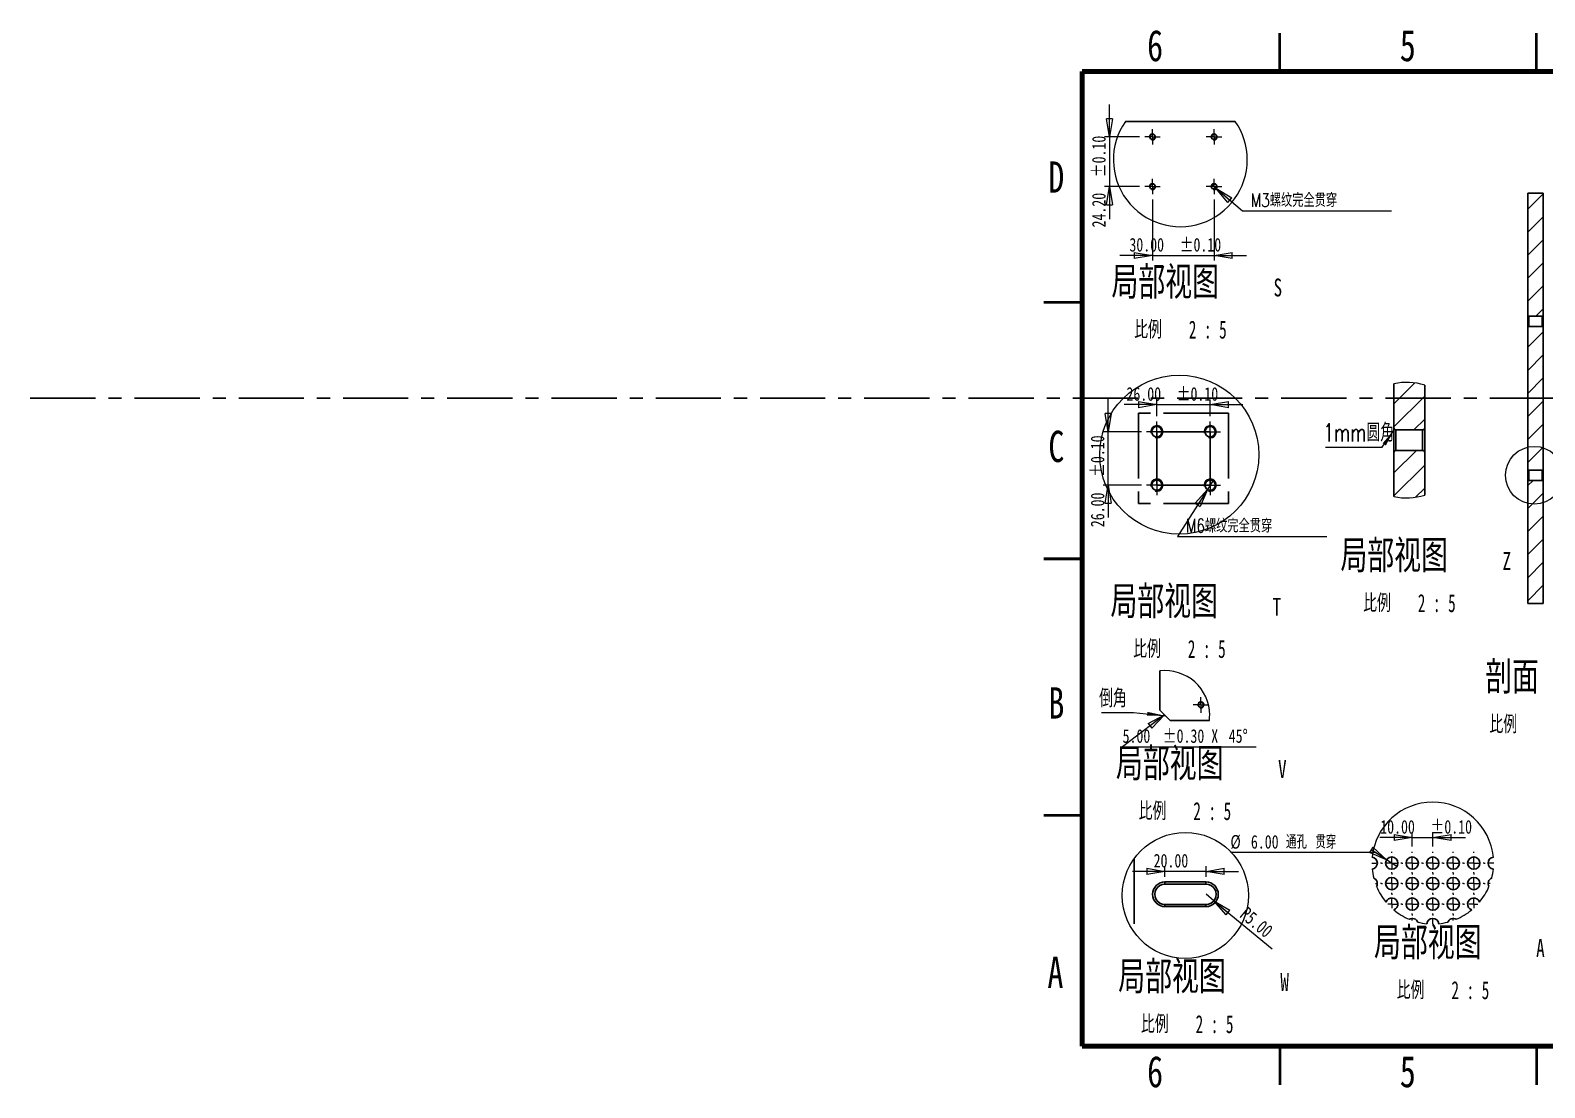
# Model space of a CAD drawing. Header units: millimetres. Extents: x -195 to 429, y -136 to 488.
# Drawn here: x -195.1 to 100.1, y 1.9 to 208 of the extents above; entities that cross this region are included whole.
import ezdxf

# ---------------------------------------------------------------- set-up
doc = ezdxf.new("R2010")
doc.units = ezdxf.units.MM
doc.linetypes.add('CENTERX2', pattern=[20.32, 12.7, -2.54, 2.54, -2.54])
doc.styles.add('SLDTEXTSTYLE0', font='TXT', dxfattribs={"width": 0.75})
doc.styles.add('SLDTEXTSTYLE1', font='TXT', dxfattribs={"width": 0.75, "bigfont": 'bigfont'})
doc.styles.add('SLDTEXTSTYLE2', font='TXT', dxfattribs={"width": 0.7})
doc.styles.add('SLDTEXTSTYLE4', font='TXT', dxfattribs={"width": 0.7, "bigfont": 'bigfont'})
doc.styles.add('SLDTEXTSTYLE5', font='TXT', dxfattribs={"width": 0.62})
doc.dimstyles.new('SLDDIMSTYLE10', dxfattribs={"dimtxt": 2.645833, "dimasz": 3.556, "dimexe": 0, "dimexo": 0.0625, "dimgap": 0.661458, "dimtad": 1, "dimlfac": 2.5, "dimrnd": 1e-09, "dimzin": 4, "dimdsep": 46, "dimtxsty": 'SLDTEXTSTYLE0', "dimblk1": 'CLOSED', "dimblk2": 'CLOSED', "dimsah": 1, "dimcen": 0.09, "dimadec": 0, "dimazin": 1, "dimtfac": 1, "dimtmove": 0, "dimatfit": 0, "dimldrblk": 'CLOSED', "dimfxl": 0, "dimfrac": 2, "dimtolj": 1, "dimtzin": 12, "dimarcsym": 0})
doc.dimstyles.new('SLDDIMSTYLE11', dxfattribs={"dimtxt": 2.645833, "dimasz": 3.556, "dimexe": 0, "dimexo": 0.0625, "dimgap": 0.661458, "dimtad": 0, "dimtih": 1, "dimtoh": 1, "dimlfac": 2.5, "dimrnd": 1e-09, "dimzin": 4, "dimdsep": 46, "dimtxsty": 'SLDTEXTSTYLE0', "dimblk1": 'NONE', "dimblk2": 'CLOSED', "dimsah": 1, "dimcen": 0, "dimadec": 0, "dimazin": 1, "dimtfac": 1, "dimtmove": 0, "dimatfit": 3, "dimldrblk": 'NONE', "dimfxl": 0, "dimfrac": 2, "dimtolj": 1, "dimtzin": 12, "dimarcsym": 0})
doc.dimstyles.new('SLDDIMSTYLE8', dxfattribs={"dimtxt": 2.645833, "dimasz": 3.556, "dimexe": 0, "dimexo": 0.0625, "dimgap": 0.661458, "dimtad": 1, "dimlfac": 2.5, "dimrnd": 1e-09, "dimzin": 4, "dimdsep": 46, "dimtxsty": 'SLDTEXTSTYLE0', "dimblk1": 'CLOSED', "dimblk2": 'CLOSED', "dimsah": 1, "dimcen": 0.09, "dimadec": 0, "dimazin": 1, "dimtol": 1, "dimtp": 0.1, "dimtm": 0.1, "dimtfac": 1, "dimtmove": 0, "dimatfit": 0, "dimldrblk": 'CLOSED', "dimfxl": 0, "dimfrac": 2, "dimtolj": 1, "dimtzin": 0, "dimarcsym": 0})
doc.dimstyles.new('SLDDIMSTYLE9', dxfattribs={"dimtxt": 2.645833, "dimasz": 3.556, "dimexe": 0, "dimexo": 0.0625, "dimgap": 0.661458, "dimtad": 1, "dimlfac": 2.5, "dimrnd": 1e-09, "dimzin": 4, "dimdsep": 46, "dimtxsty": 'SLDTEXTSTYLE0', "dimblk1": 'CLOSED', "dimblk2": 'CLOSED', "dimsah": 1, "dimcen": 0, "dimadec": 0, "dimazin": 1, "dimtfac": 1, "dimtofl": 0, "dimtmove": 0, "dimatfit": 3, "dimldrblk": 'CLOSED', "dimfxl": 0, "dimfrac": 2, "dimtolj": 1, "dimtzin": 12, "dimarcsym": 0})

# ---------------------------------------------------------------- blocks, each defined once
blk = doc.blocks.new('_Closed')
at = {"color": 0, "linetype": 'ByBlock', "lineweight": -2}
for p, q in [((-1, 0.166667), (0, 0)), ((-1, 0.166667), (-1, -0.166667)), ((0, 0), (-1, -0.166667)), ((0, 0), (-1, 0))]:
    blk.add_line(p, q, dxfattribs=at)
blk = doc.blocks.new('SW_RADIAL_DIMENSION_1')
at = {"color": 0, "linetype": 'Continuous', "lineweight": 0}
for p, q in [((-7.52, 5.06), (-6.76, 4.41)), ((-6.76, 4.41), (-1.59, 0)), ((-1.59, 0), (27.48, 0))]:
    blk.add_line(p, q, dxfattribs=at)
at = {"color": 0, "linetype": 'Continuous', "lineweight": 18, "xscale": 3.556, "yscale": 3.556, "rotation": 139.5623012646215}
blk.add_blockref('_Closed', (-6.76, 4.41, -3), dxfattribs=at)
at = {"color": 0, "linetype": 'Continuous', "lineweight": 18, "insert": (0, 3.41), "char_height": 2.646, "attachment_point": 1, "style": 'SLDTEXTSTYLE1'}
blk.add_mtext('M3螺纹完全贯穿', dxfattribs=at)
blk = doc.blocks.new('_D_23')
at = {"color": 7, "linetype": 'Continuous', "lineweight": 0}
for p, q in [((23.67, 175.07), (23.67, 163.15)), ((35.67, 175.07), (35.67, 163.15)), ((23.67, 164.15), (17.32, 164.15)), ((23.67, 164.15), (35.67, 164.15)), ((35.67, 164.15), (42.02, 164.15))]:
    blk.add_line(p, q, dxfattribs=at)
at = {"color": 7, "linetype": 'Continuous', "lineweight": 18, "xscale": 3.556, "yscale": 3.556}
blk.add_blockref('_Closed', (23.67, 164.15, 3), dxfattribs=at)
at = {"color": 7, "linetype": 'Continuous', "lineweight": 18, "xscale": 3.556, "yscale": 3.556, "rotation": 180.0000000000004}
blk.add_blockref('_Closed', (35.67, 164.15, 3), dxfattribs=at)
at = {"color": 7, "linetype": 'Continuous', "lineweight": 18, "char_height": 2.646, "attachment_point": 1, "style": 'SLDTEXTSTYLE0'}
for s, insert in [('30.00', (19.18, 167.56)), ('±0.10', (28.97, 167.56))]:
    blk.add_mtext(s, dxfattribs=dict(at, insert=insert))
blk = doc.blocks.new('_D_24')
at = {"color": 7, "linetype": 'Continuous', "lineweight": 0}
for p, q in [((15.3, 187.25), (15.3, 193.6)), ((21.17, 187.25), (14.3, 187.25)), ((15.3, 187.25), (15.3, 177.57)), ((21.17, 177.57), (14.3, 177.57)), ((15.3, 177.57), (15.3, 171.22))]:
    blk.add_line(p, q, dxfattribs=at)
at = {"color": 7, "linetype": 'Continuous', "lineweight": 18, "xscale": 3.556, "yscale": 3.556}
for p, rotation in [((15.3, 187.25, 3), 270.0000000000004), ((15.3, 177.57, 3), 90.0000000000004)]:
    blk.add_blockref('_Closed', p, dxfattribs=dict(at, rotation=rotation))
at = {"color": 7, "linetype": 'Continuous', "lineweight": 18, "char_height": 2.646, "attachment_point": 1, "rotation": 90, "style": 'SLDTEXTSTYLE0'}
for s, insert in [('±0.10', (11.89, 179.39)), ('24.20', (11.89, 169.61))]:
    blk.add_mtext(s, dxfattribs=dict(at, insert=insert))
blk = doc.blocks.new('SW_CENTERMARKSYMBOL_636')
at = {"color": 0, "linetype": 'Continuous', "lineweight": 18}
for p, q in [((-1, 0), (-1.5, 0)), ((0, 0), (-1, 0)), ((0, 1), (0, 1.5)), ((0, 0), (0, 1)), ((0, 0), (0, -1)), ((0, 0), (1, 0)), ((1, 0), (1.5, 0)), ((0, -1), (0, -1.5))]:
    blk.add_line(p, q, dxfattribs=at)
blk = doc.blocks.new('SW_CENTERMARKSYMBOL_637')
at = {"color": 0, "linetype": 'Continuous', "lineweight": 18}
for p, q in [((-1, 0), (-1.5, 0)), ((0, 0), (-1, 0)), ((0, 1), (0, 1.5)), ((0, 0), (0, 1)), ((0, 0), (0, -1)), ((0, 0), (1, 0)), ((1, 0), (1.5, 0)), ((0, -1), (0, -1.5))]:
    blk.add_line(p, q, dxfattribs=at)
blk = doc.blocks.new('SW_CENTERMARKSYMBOL_638')
at = {"color": 0, "linetype": 'Continuous', "lineweight": 18}
for p, q in [((-1, 0), (-1.5, 0)), ((0, 0), (-1, 0)), ((0, 1), (0, 1.5)), ((0, 0), (0, 1)), ((0, 0), (0, -1)), ((0, 0), (1, 0)), ((1, 0), (1.5, 0)), ((0, -1), (0, -1.5))]:
    blk.add_line(p, q, dxfattribs=at)
blk = doc.blocks.new('SW_CENTERMARKSYMBOL_639')
at = {"color": 0, "linetype": 'Continuous', "lineweight": 18}
for p, q in [((-1, 0), (-1.5, 0)), ((0, 0), (-1, 0)), ((0, 1), (0, 1.5)), ((0, 0), (0, 1)), ((0, 0), (0, -1)), ((0, 0), (1, 0)), ((1, 0), (1.5, 0)), ((0, -1), (0, -1.5))]:
    blk.add_line(p, q, dxfattribs=at)
blk = doc.blocks.new('_D_25')
at = {"color": 7, "linetype": 'Continuous', "lineweight": 0}
for p, q in [((24.53, 132.79), (24.53, 136.07)), ((34.93, 132.79), (34.93, 136.07)), ((24.53, 135.07), (18.18, 135.07)), ((24.53, 135.07), (34.93, 135.07)), ((34.93, 135.07), (41.28, 135.07))]:
    blk.add_line(p, q, dxfattribs=at)
at = {"color": 7, "linetype": 'Continuous', "lineweight": 18, "xscale": 3.556, "yscale": 3.556}
blk.add_blockref('_Closed', (24.53, 135.07, 3), dxfattribs=at)
at = {"color": 7, "linetype": 'Continuous', "lineweight": 18, "xscale": 3.556, "yscale": 3.556, "rotation": 180.0000000000004}
blk.add_blockref('_Closed', (34.93, 135.07, 3), dxfattribs=at)
at = {"color": 7, "linetype": 'Continuous', "lineweight": 18, "char_height": 2.646, "attachment_point": 1, "style": 'SLDTEXTSTYLE0'}
for s, insert in [('26.00', (18.61, 138.48)), ('±0.10', (28.39, 138.48))]:
    blk.add_mtext(s, dxfattribs=dict(at, insert=insert))
blk = doc.blocks.new('_D_26')
at = {"color": 7, "linetype": 'Continuous', "lineweight": 0}
for p, q in [((15.05, 129.79), (15.05, 136.14)), ((21.53, 129.79), (14.05, 129.79)), ((15.05, 119.39), (15.05, 129.79)), ((21.53, 119.39), (14.05, 119.39)), ((15.05, 119.39), (15.05, 113.04))]:
    blk.add_line(p, q, dxfattribs=at)
at = {"color": 7, "linetype": 'Continuous', "lineweight": 18, "xscale": 3.556, "yscale": 3.556}
for p, rotation in [((15.05, 129.79, 3), 270.0000000000004), ((15.05, 119.39, 3), 90.0000000000004)]:
    blk.add_blockref('_Closed', p, dxfattribs=dict(at, rotation=rotation))
at = {"color": 7, "linetype": 'Continuous', "lineweight": 18, "char_height": 2.646, "attachment_point": 1, "rotation": 90, "style": 'SLDTEXTSTYLE0'}
for s, insert in [('±0.10', (11.64, 120.97)), ('26.00', (11.64, 111.18))]:
    blk.add_mtext(s, dxfattribs=dict(at, insert=insert))
blk = doc.blocks.new('SW_RADIAL_DIMENSION_2')
at = {"color": 0, "linetype": 'Continuous', "lineweight": 0}
for p, q in [((4.22, 9.17), (-1.59, 0)), ((5.29, 10.86), (4.22, 9.17)), ((-1.59, 0), (27.48, 0))]:
    blk.add_line(p, q, dxfattribs=at)
at = {"color": 0, "linetype": 'Continuous', "lineweight": 18, "xscale": 3.556, "yscale": 3.556, "rotation": 57.6613931831323}
blk.add_blockref('_Closed', (4.22, 9.17, -3), dxfattribs=at)
at = {"color": 0, "linetype": 'Continuous', "lineweight": 18, "insert": (0, 3.41), "char_height": 2.646, "attachment_point": 1, "style": 'SLDTEXTSTYLE1'}
blk.add_mtext('M6螺纹完全贯穿', dxfattribs=at)
blk = doc.blocks.new('SW_CENTERMARKSYMBOL_640')
at = {"color": 0, "linetype": 'Continuous', "lineweight": 18}
for p, q in [((-1, 0), (-2, 0)), ((0, 0), (-1, 0)), ((0, 1), (0, 2)), ((0, 0), (0, 1)), ((0, 0), (0, -1)), ((0, 0), (1, 0)), ((1, 0), (2, 0)), ((0, -1), (0, -2))]:
    blk.add_line(p, q, dxfattribs=at)
blk = doc.blocks.new('SW_CENTERMARKSYMBOL_641')
at = {"color": 0, "linetype": 'Continuous', "lineweight": 18}
for p, q in [((-1, 0), (-2, 0)), ((0, 0), (-1, 0)), ((0, 1), (0, 2)), ((0, 0), (0, 1)), ((0, 0), (0, -1)), ((0, 0), (1, 0)), ((1, 0), (2, 0)), ((0, -1), (0, -2))]:
    blk.add_line(p, q, dxfattribs=at)
blk = doc.blocks.new('SW_CENTERMARKSYMBOL_642')
at = {"color": 0, "linetype": 'Continuous', "lineweight": 18}
for p, q in [((-1, 0), (-2, 0)), ((0, 0), (-1, 0)), ((0, 1), (0, 2)), ((0, 0), (0, 1)), ((0, 0), (0, -1)), ((0, 0), (1, 0)), ((1, 0), (2, 0)), ((0, -1), (0, -2))]:
    blk.add_line(p, q, dxfattribs=at)
blk = doc.blocks.new('SW_CENTERMARKSYMBOL_643')
at = {"color": 0, "linetype": 'Continuous', "lineweight": 18}
for p, q in [((-1, 0), (-2, 0)), ((0, 0), (-1, 0)), ((0, 1), (0, 2)), ((0, 0), (0, 1)), ((0, 0), (0, -1)), ((0, 0), (1, 0)), ((1, 0), (2, 0)), ((0, -1), (0, -2))]:
    blk.add_line(p, q, dxfattribs=at)
blk = doc.blocks.new('SW_CHAMFER_DIMENSION_0')
at = {"color": 0, "linetype": 'Continuous', "lineweight": 0}
for p, q in [((8.2, 6.21), (0, 0)), ((0, 0), (26.01, 0))]:
    blk.add_line(p, q, dxfattribs=at)
at = {"color": 0, "linetype": 'Continuous', "lineweight": 18, "xscale": 3.556, "yscale": 3.556, "rotation": 37.14056589220701}
blk.add_blockref('_Closed', (8.2, 6.21, -3), dxfattribs=at)
at = {"color": 0, "linetype": 'Continuous', "lineweight": 18, "char_height": 2.646, "attachment_point": 1, "style": 'SLDTEXTSTYLE0'}
for s, insert in [('5.00', (0, 3.41)), ('±0.30 X', (7.83, 3.41)), ('45°', (20.69, 3.41))]:
    blk.add_mtext(s, dxfattribs=dict(at, insert=insert))
blk = doc.blocks.new('SW_NOTE_0_2')
at = {"color": 0, "linetype": 'Continuous', "lineweight": 0}
blk.add_line((-6.22, 0), (0, 0), dxfattribs=at)
at = {"color": 0, "linetype": 'Continuous', "lineweight": 0, "insert": (-6.67, 4.49), "char_height": 3.5, "attachment_point": 1, "style": 'SLDTEXTSTYLE4'}
blk.add_mtext('倒角', dxfattribs=at)
blk = doc.blocks.new('SW_CENTERMARKSYMBOL_644')
at = {"color": 0, "linetype": 'Continuous', "lineweight": 18}
for p, q in [((-1, 0), (-1.5, 0)), ((0, 0), (-1, 0)), ((0, 1), (0, 1.5)), ((0, 0), (0, 1)), ((0, 0), (0, -1)), ((0, 0), (1, 0)), ((1, 0), (1.46, 0)), ((0, -1), (0, -1.5))]:
    blk.add_line(p, q, dxfattribs=at)
blk = doc.blocks.new('_D_27')
at = {"color": 7, "linetype": 'Continuous', "lineweight": 0}
for q in [(34.11, 39.62), (46.98, 29.01)]:
    blk.add_line((35.65, 38.35), q, dxfattribs=at)
at = {"color": 7, "linetype": 'Continuous', "lineweight": 18, "xscale": 3.556, "yscale": 3.556, "rotation": 140.4991994034296}
blk.add_blockref('_Closed', (35.65, 38.35, 2.6), dxfattribs=at)
at = {"color": 7, "linetype": 'Continuous', "lineweight": 18, "insert": (42.2, 37.33), "char_height": 2.646, "attachment_point": 1, "rotation": 320.4992, "style": 'SLDTEXTSTYLE0'}
blk.add_mtext('R5.00', dxfattribs=at)
blk = doc.blocks.new('_D_28')
at = {"color": 7, "linetype": 'Continuous', "lineweight": 0}
for p, q in [((26.11, 43.02), (26.11, 45.09)), ((34.11, 43.02), (34.11, 45.09)), ((26.11, 44.09), (19.76, 44.09)), ((34.11, 44.09), (26.11, 44.09)), ((34.11, 44.09), (40.46, 44.09))]:
    blk.add_line(p, q, dxfattribs=at)
at = {"color": 7, "linetype": 'Continuous', "lineweight": 18, "xscale": 3.556, "yscale": 3.556}
blk.add_blockref('_Closed', (26.11, 44.09), dxfattribs=at)
at = {"color": 7, "linetype": 'Continuous', "lineweight": 18, "xscale": 3.556, "yscale": 3.556, "rotation": 180.0000000000004}
blk.add_blockref('_Closed', (34.11, 44.09), dxfattribs=at)
at = {"color": 7, "linetype": 'Continuous', "lineweight": 18, "insert": (23.9, 47.5), "char_height": 2.646, "attachment_point": 1, "style": 'SLDTEXTSTYLE0'}
blk.add_mtext('20.00', dxfattribs=at)
blk = doc.blocks.new('SW_HATCH_0')
at = {"color": 0, "linetype": 'Continuous', "lineweight": 18}
for p, q in [((0, 0), (-4.06, -4.06)), ((1.94, -2.55), (-4.06, -8.55)), ((1.94, -7.04), (-0.17, -9.15)), ((0.32, -13.15), (-4.06, -17.53)), ((1.94, -16.02), (-4.06, -22.02)), ((1.94, -20.51), (0.17, -22.28))]:
    blk.add_line(p, q, dxfattribs=at)
blk = doc.blocks.new('SW_NOTE_0_3')
at = {"color": 0, "linetype": 'Continuous', "lineweight": 0}
blk.add_line((-11.07, 0), (0, 0), dxfattribs=at)
at = {"color": 0, "linetype": 'Continuous', "lineweight": 0, "insert": (-11.5, 4.59), "char_height": 3.5, "attachment_point": 1, "style": 'SLDTEXTSTYLE4'}
blk.add_mtext('1mm圆角', dxfattribs=at)
blk = doc.blocks.new('_D_29')
at = {"color": 7, "linetype": 'Continuous', "lineweight": 0}
for p, q in [((74.31, 50.68), (67.96, 50.68)), ((74.31, 48.91), (74.31, 51.68)), ((74.31, 50.68), (78.31, 50.68)), ((78.31, 48.91), (78.31, 51.68)), ((78.31, 50.68), (84.66, 50.68))]:
    blk.add_line(p, q, dxfattribs=at)
at = {"color": 7, "linetype": 'Continuous', "lineweight": 18, "xscale": 3.556, "yscale": 3.556}
blk.add_blockref('_Closed', (74.31, 50.68, 3), dxfattribs=at)
at = {"color": 7, "linetype": 'Continuous', "lineweight": 18, "xscale": 3.556, "yscale": 3.556, "rotation": 180.0000000000004}
blk.add_blockref('_Closed', (78.31, 50.68, 3), dxfattribs=at)
at = {"color": 7, "linetype": 'Continuous', "lineweight": 18, "char_height": 2.646, "attachment_point": 1, "style": 'SLDTEXTSTYLE0'}
for s, insert in [('10.00', (68.07, 54.09)), ('±0.10', (77.86, 54.09))]:
    blk.add_mtext(s, dxfattribs=dict(at, insert=insert))
blk = doc.blocks.new('_D_30')
at = {"color": 7, "linetype": 'Continuous', "lineweight": 0}
for p, q in [((67.12, 47.76), (38.87, 47.76)), ((69.3, 46.36), (67.12, 47.76)), ((71.31, 45.06), (69.3, 46.36))]:
    blk.add_line(p, q, dxfattribs=at)
at = {"color": 7, "linetype": 'Continuous', "lineweight": 18, "xscale": 3.556, "yscale": 3.556, "rotation": 327.1830709608906}
blk.add_blockref('_Closed', (69.3, 46.36, -3), dxfattribs=at)
at = {"color": 7, "linetype": 'Continuous', "lineweight": 18, "char_height": 2.646, "attachment_point": 1}
for s, insert, style in [('%%c', (38.87, 51.17), 'SLDTEXTSTYLE0'), ('6.00', (42.86, 51.17), 'SLDTEXTSTYLE0'), ('通孔 贯穿', (49.7, 51.17), 'SLDTEXTSTYLE4')]:
    blk.add_mtext(s, dxfattribs=dict(at, insert=insert, style=style))
blk = doc.blocks.new('_None')
blk = doc.blocks.new('SW_CENTERMARKSYMBOL_645')
at = {"color": 0, "linetype": 'Continuous', "lineweight": 18}
for p, q in [((0, 1.18), (0, 1.38)), ((0, 0), (0, 0.18))]:
    blk.add_line(p, q, dxfattribs=at)
blk = doc.blocks.new('SW_CENTERMARKSYMBOL_646')
at = {"color": 0, "linetype": 'Continuous', "lineweight": 18}
for p, q in [((0, 1.87), (0, 2.07)), ((0, 0), (0, 0.87))]:
    blk.add_line(p, q, dxfattribs=at)
blk = doc.blocks.new('SW_CENTERMARKSYMBOL_647')
at = {"color": 0, "linetype": 'Continuous', "lineweight": 18}
for p, q in [((0, 1.18), (0, 1.38)), ((0, 0), (0, 0.18))]:
    blk.add_line(p, q, dxfattribs=at)
blk = doc.blocks.new('SW_CENTERMARKSYMBOL_648')
at = {"color": 0, "linetype": 'Continuous', "lineweight": 18}
for p, q in [((-2, 0), (-2.2, 0)), ((0, 0), (-1, 0)), ((0, 2), (0, 2.2)), ((0, 0), (0, 1)), ((0, 0), (0, -0.77)), ((0, 0), (0.77, 0))]:
    blk.add_line(p, q, dxfattribs=at)
blk = doc.blocks.new('SW_CENTERMARKSYMBOL_649')
at = {"color": 0, "linetype": 'Continuous', "lineweight": 18}
for p, q in [((-2, 0), (-2.2, 0)), ((0, 0), (-1, 0)), ((0, 2), (0, 2.2)), ((0, 0), (0, 1)), ((0, 0), (0, -1)), ((0, 0), (1, 0)), ((2, 0), (2.2, 0)), ((0, -2), (0, -2.2))]:
    blk.add_line(p, q, dxfattribs=at)
blk = doc.blocks.new('SW_CENTERMARKSYMBOL_650')
at = {"color": 0, "linetype": 'Continuous', "lineweight": 18}
for p, q in [((0, 0), (-0.77, 0)), ((0, 2), (0, 2.2)), ((0, 0), (0, 1)), ((0, 0), (0, -0.77)), ((0, 0), (1, 0)), ((2, 0), (2.2, 0))]:
    blk.add_line(p, q, dxfattribs=at)
blk = doc.blocks.new('SW_CENTERMARKSYMBOL_651')
at = {"color": 0, "linetype": 'Continuous', "lineweight": 18}
for p, q in [((-2, 0), (-2.2, 0)), ((0, 0), (-1, 0)), ((0, 2), (0, 2.2)), ((0, 0), (0, 1)), ((0, 0), (0, -1)), ((0, 0), (1, 0)), ((2, 0), (2.2, 0)), ((0, -2), (0, -2.2))]:
    blk.add_line(p, q, dxfattribs=at)
blk = doc.blocks.new('SW_CENTERMARKSYMBOL_652')
at = {"color": 0, "linetype": 'Continuous', "lineweight": 18}
for p, q in [((-2, 0), (-2.2, 0)), ((0, 0), (-1, 0)), ((0, 2), (0, 2.2)), ((0, 0), (0, 1)), ((0, 0), (0, -1)), ((0, 0), (1, 0)), ((2, 0), (2.2, 0)), ((0, -2), (0, -2.2))]:
    blk.add_line(p, q, dxfattribs=at)
blk = doc.blocks.new('SW_CENTERMARKSYMBOL_653')
at = {"color": 0, "linetype": 'Continuous', "lineweight": 18}
for p, q in [((-2, 0), (-2.2, 0)), ((0, 0), (-1, 0)), ((0, 2), (0, 2.2)), ((0, 0), (0, 1)), ((0, 0), (0, -1)), ((0, 0), (1, 0)), ((2, 0), (2.2, 0)), ((0, -2), (0, -2.2))]:
    blk.add_line(p, q, dxfattribs=at)
blk = doc.blocks.new('SW_CENTERMARKSYMBOL_654')
at = {"color": 0, "linetype": 'Continuous', "lineweight": 18}
for p, q in [((-1.18, 0), (-1.38, 0)), ((0, 0), (-0.18, 0))]:
    blk.add_line(p, q, dxfattribs=at)
blk = doc.blocks.new('SW_CENTERMARKSYMBOL_655')
at = {"color": 0, "linetype": 'Continuous', "lineweight": 18}
for p, q in [((-2, 0), (-2.2, 0)), ((0, 0), (-1, 0)), ((0, 2), (0, 2.2)), ((0, 0), (0, 1)), ((0, 0), (0, -1)), ((0, 0), (1, 0)), ((2, 0), (2.2, 0)), ((0, -2), (0, -2.2))]:
    blk.add_line(p, q, dxfattribs=at)
blk = doc.blocks.new('SW_CENTERMARKSYMBOL_656')
at = {"color": 0, "linetype": 'Continuous', "lineweight": 18}
for p, q in [((-2, 0), (-2.2, 0)), ((0, 0), (-1, 0)), ((0, 2), (0, 2.2)), ((0, 0), (0, 1)), ((0, 0), (0, -1)), ((0, 0), (1, 0)), ((2, 0), (2.2, 0)), ((0, -2), (0, -2.2))]:
    blk.add_line(p, q, dxfattribs=at)
blk = doc.blocks.new('SW_CENTERMARKSYMBOL_657')
at = {"color": 0, "linetype": 'Continuous', "lineweight": 18}
for p, q in [((-2, 0), (-2.2, 0)), ((0, 0), (-1, 0)), ((0, 2), (0, 2.2)), ((0, 0), (0, 1)), ((0, 0), (0, -1)), ((0, 0), (1, 0)), ((2, 0), (2.2, 0)), ((0, -2), (0, -2.2))]:
    blk.add_line(p, q, dxfattribs=at)
blk = doc.blocks.new('SW_CENTERMARKSYMBOL_658')
at = {"color": 0, "linetype": 'Continuous', "lineweight": 18}
for p, q in [((-2, 0), (-2.2, 0)), ((0, 0), (-1, 0)), ((0, 2), (0, 2.2)), ((0, 0), (0, 1)), ((0, 0), (0, -1)), ((0, 0), (1, 0)), ((2, 0), (2.2, 0)), ((0, -2), (0, -2.2))]:
    blk.add_line(p, q, dxfattribs=at)
blk = doc.blocks.new('SW_CENTERMARKSYMBOL_659')
at = {"color": 0, "linetype": 'Continuous', "lineweight": 18}
for p, q in [((0, 0), (0.18, 0)), ((1.18, 0), (1.38, 0))]:
    blk.add_line(p, q, dxfattribs=at)
blk = doc.blocks.new('SW_CENTERMARKSYMBOL_660')
at = {"color": 0, "linetype": 'Continuous', "lineweight": 18}
for p, q in [((-2, 0), (-2.2, 0)), ((0, 0), (-1, 0)), ((0, 2), (0, 2.2)), ((0, 0), (0, 1)), ((0, 0), (0, -1)), ((0, 0), (1, 0)), ((2, 0), (2.2, 0)), ((0, -2), (0, -2.2))]:
    blk.add_line(p, q, dxfattribs=at)
blk = doc.blocks.new('SW_CENTERMARKSYMBOL_661')
at = {"color": 0, "linetype": 'Continuous', "lineweight": 18}
for p, q in [((-1.87, 0), (-2.07, 0)), ((0, 0), (-0.87, 0))]:
    blk.add_line(p, q, dxfattribs=at)
blk = doc.blocks.new('SW_CENTERMARKSYMBOL_662')
at = {"color": 0, "linetype": 'Continuous', "lineweight": 18}
for p, q in [((-2, 0), (-2.2, 0)), ((0, 0), (-1, 0)), ((0, 2), (0, 2.2)), ((0, 0), (0, 1)), ((0, 0), (0, -1)), ((0, 0), (1, 0)), ((2, 0), (2.2, 0)), ((0, -2), (0, -2.2))]:
    blk.add_line(p, q, dxfattribs=at)
blk = doc.blocks.new('SW_CENTERMARKSYMBOL_663')
at = {"color": 0, "linetype": 'Continuous', "lineweight": 18}
for p, q in [((-2, 0), (-2.2, 0)), ((0, 0), (-1, 0)), ((0, 2), (0, 2.2)), ((0, 0), (0, 1)), ((0, 0), (0, -1)), ((0, 0), (1, 0)), ((2, 0), (2.2, 0)), ((0, -2), (0, -2.2))]:
    blk.add_line(p, q, dxfattribs=at)
blk = doc.blocks.new('SW_CENTERMARKSYMBOL_664')
at = {"color": 0, "linetype": 'Continuous', "lineweight": 18}
for p, q in [((-2, 0), (-2.2, 0)), ((0, 0), (-1, 0)), ((0, 2), (0, 2.2)), ((0, 0), (0, 1)), ((0, 0), (0, -1)), ((0, 0), (1, 0)), ((2, 0), (2.2, 0)), ((0, -2), (0, -2.2))]:
    blk.add_line(p, q, dxfattribs=at)
blk = doc.blocks.new('SW_CENTERMARKSYMBOL_665')
at = {"color": 0, "linetype": 'Continuous', "lineweight": 18}
for p, q in [((-2, 0), (-2.2, 0)), ((0, 0), (-1, 0)), ((0, 2), (0, 2.2)), ((0, 0), (0, 1)), ((0, 0), (0, -1)), ((0, 0), (1, 0)), ((2, 0), (2.2, 0)), ((0, -2), (0, -2.2))]:
    blk.add_line(p, q, dxfattribs=at)
blk = doc.blocks.new('SW_CENTERMARKSYMBOL_666')
at = {"color": 0, "linetype": 'Continuous', "lineweight": 18}
for p, q in [((0, 0), (0.87, 0)), ((1.87, 0), (2.07, 0))]:
    blk.add_line(p, q, dxfattribs=at)

msp = doc.modelspace()

# ---------------------------------------------------------------- hatches: boundary and pattern name
at = {"linetype": 'Continuous', "lineweight": 18}
h = msp.add_hatch(dxfattribs=at)
h.set_pattern_fill('ANSI31', angle=3e-322, style=0)
edge = h.paths.add_edge_path(flags=0)
edge.add_line((96.8497, 176.2985), (96.8497, 152.4985))
edge.add_arc((97.0497, 152.4985), 0.2, 180, 270)
edge.add_line((97.0497, 152.2985), (99.6497, 152.2985))
edge.add_arc((99.6497, 152.4985), 0.2, 270, 360)
edge.add_line((99.8497, 152.4985), (99.8497, 176.2985))
edge.add_line((99.8497, 176.2985), (96.8497, 176.2985))
h = msp.add_hatch(dxfattribs=at)
h.set_pattern_fill('ANSI31', angle=3e-322, style=0)
edge = h.paths.add_edge_path(flags=0)
edge.add_arc((97.0497, 150.0985), 0.2, 90, 180)
edge.add_line((96.8497, 150.0985), (96.8497, 122.4985))
edge.add_arc((97.0497, 122.4985), 0.2, 180, 270)
edge.add_line((97.0497, 122.2985), (99.6497, 122.2985))
edge.add_arc((99.6497, 122.4985), 0.2, 270, 360)
edge.add_line((99.8497, 122.4985), (99.8497, 150.0985))
edge.add_arc((99.6497, 150.0985), 0.2, 0, 90)
edge.add_line((99.6497, 150.2985), (97.0497, 150.2985))
h = msp.add_hatch(dxfattribs=at)
h.set_pattern_fill('ANSI31', angle=3e-322, style=0)
edge = h.paths.add_edge_path(flags=0)
edge.add_line((96.8497, 120.0985), (96.8497, 96.2985))
edge.add_line((96.8497, 96.2985), (99.8497, 96.2985))
edge.add_line((99.8497, 96.2985), (99.8497, 120.0985))
edge.add_arc((99.6497, 120.0985), 0.2, 0, 90)
edge.add_line((99.6497, 120.2985), (97.0497, 120.2985))
edge.add_arc((97.0497, 120.0985), 0.2, 90, 180)

# ---------------------------------------------------------------- linework, layer by layer
at = {"color": 7, "linetype": 'Continuous', "lineweight": 35}
for p, q in [((48.5, 200), (48.5, 207.5)), ((98.5, 200), (98.5, 207.5)), ((10, 155), (2.5, 155)), ((2.5, 105), (10, 105)), ((10, 105), (2.5, 105)), ((10, 55), (2.5, 55)), ((48.5, 10), (48.5, 2.5)), ((98.5, 10), (98.5, 2.5))]:
    msp.add_line(p, q, dxfattribs=at)
at = {"color": 7, "linetype": 'Continuous', "lineweight": 70}
for p, q in [((10, 10), (10, 200)), ((10, 200), (287, 200)), ((287, 10), (10, 10))]:
    msp.add_line(p, q, dxfattribs=at)
at = {"color": 7, "linetype": 'Continuous', "lineweight": 25}
for p, q in [((18.3913, 190.2499), (39.8122, 190.2499)), ((96.8497, 176.2985), (99.8497, 176.2985)), ((96.8497, 152.4985), (96.8497, 176.2985)), ((99.8497, 152.4985), (99.8497, 176.2985)), ((96.8497, 150.0985), (96.8497, 152.4985)), ((97.0497, 152.2985), (99.6497, 152.2985)), ((97.0497, 152.2985), (97.0497, 150.2985)), ((99.6497, 150.2985), (99.6497, 152.2985)), ((99.8497, 152.4985), (99.8497, 150.0985)), ((96.8497, 122.4985), (96.8497, 150.0985)), ((97.0497, 150.2985), (99.6497, 150.2985)), ((99.8497, 122.4985), (99.8497, 150.0985)), ((70.7332, 130.5445), (70.7332, 139.1139)), ((76.7332, 130.5445), (76.7332, 138.8536)), ((70.7332, 125.7445), (70.7332, 130.5445)), ((71.1332, 130.1445), (76.3332, 130.1445)), ((71.1332, 130.1445), (71.1332, 126.1445)), ((76.3332, 126.1445), (76.3332, 130.1445)), ((76.7332, 130.5445), (76.7332, 125.7445)), ((70.7332, 117.175), (70.7332, 125.7445)), ((71.1332, 126.1445), (76.3332, 126.1445)), ((76.7332, 117.4353), (76.7332, 125.7445)), ((96.8497, 120.0985), (96.8497, 122.4985)), ((97.0497, 122.2985), (99.6497, 122.2985)), ((97.0497, 122.2985), (97.0497, 120.2985)), ((99.6497, 120.2985), (99.6497, 122.2985)), ((99.8497, 122.4985), (99.8497, 120.0985)), ((96.8497, 96.2985), (96.8497, 120.0985)), ((97.0497, 120.2985), (99.6497, 120.2985)), ((99.8497, 96.2985), (99.8497, 120.0985)), ((96.8497, 96.2985), (99.8497, 96.2985)), ((25.1276, 83.1632), (25.1276, 75.5241)), ((25.1276, 75.5241), (27.1276, 73.5241)), ((27.1276, 73.5241), (34.7667, 73.5241)), ((26.1051, 42.0248), (34.1051, 42.0248)), ((26.1051, 41.6248), (26.1051, 42.0248)), ((34.1051, 41.6248), (26.1051, 41.6248)), ((34.1051, 42.0248), (34.1051, 41.6248)), ((26.1051, 37.6248), (26.1051, 37.2248)), ((26.1051, 37.6248), (34.1051, 37.6248)), ((34.1051, 37.2248), (26.1051, 37.2248)), ((34.1051, 37.2248), (34.1051, 37.6248))]:
    msp.add_line(p, q, dxfattribs=at)
at = {"color": 7, "linetype": 'CENTERX2'}
msp.add_line((-195.0515, 136.2985), (429.092, 136.2985), dxfattribs=at)
at = {"color": 8, "linetype": 'CENTERX2'}
for p, q in [((20.9261, 133.3906), (20.9261, 115.7906)), ((38.5261, 133.3906), (20.9261, 133.3906)), ((38.5261, 133.3906), (38.5261, 115.7906)), ((24.5261, 129.7906), (24.5261, 119.3906)), ((34.9261, 129.7906), (24.5261, 129.7906)), ((34.9261, 129.7906), (34.9261, 119.3906)), ((34.9261, 119.3906), (24.5261, 119.3906)), ((38.5261, 115.7906), (20.9261, 115.7906)), ((20.1051, 46.5752), (20.1051, 32.2305))]:
    msp.add_line(p, q, dxfattribs=at)
at = {"color": 7, "linetype": 'Continuous', "lineweight": 0}
for p, q in [((68.473, 126.7904), (70.8749, 130.2391)), ((19.9486, 75.0873), (26.1769, 74.4268))]:
    msp.add_line(p, q, dxfattribs=at)
at = {"color": 7, "linetype": 'Continuous', "lineweight": 25}
for centre, radius in [((23.6695, 187.2499), 0.5), ((35.6695, 187.2499), 0.5), ((23.6695, 177.5699), 0.5), ((35.6695, 177.5699), 0.5), ((24.5261, 129.7906), 1), ((34.9261, 129.7906), 1), ((24.5261, 119.3906), 1), ((34.9261, 119.3906), 1), ((33.1276, 76.5241), 0.5), ((70.3061, 45.7077), 1.2), ((74.3061, 45.7077), 1.2), ((78.3061, 45.7077), 1.2), ((82.3061, 45.7077), 1.2), ((86.3061, 45.7077), 1.2), ((70.3061, 41.7077), 1.2), ((74.3061, 41.7077), 1.2), ((78.3061, 41.7077), 1.2), ((82.3061, 41.7077), 1.2), ((86.3061, 41.7077), 1.2), ((74.3061, 37.7077), 1.2), ((78.3061, 37.7077), 1.2), ((82.3061, 37.7077), 1.2)]:
    msp.add_circle(centre, radius, dxfattribs=at)
at = {"color": 7, "linetype": 'Continuous', "lineweight": 18}
for centre, radius in [((28.9036, 125.3178), 15.5055), ((98.1145, 121.2985), 5.6287), ((30.0772, 39.4022), 12.2835)]:
    msp.add_circle(centre, radius, dxfattribs=at)
for centre, radius, start, end in [((29.1017, 182.8005), 13.0464, 145.180335, 0.000004), ((29.1017, 182.8005), 13.0464, 0.000003, 34.819687), ((23.6695, 187.2499), 0.6, 254.99924, 194.999732), ((35.6695, 187.2499), 0.6, 254.998591, 194.999576), ((23.6695, 177.5699), 0.6, 254.99947, 195.000307), ((35.6695, 177.5699), 0.6, 254.998821, 195.000151), ((73.2629, 128.1445), 11.2574, 72.045082, 102.986169), ((24.5261, 129.7906), 1.2, 254.999094, 194.999921), ((34.9261, 129.7906), 1.2, 254.999907, 195.000115), ((24.5261, 119.3906), 1.2, 254.999036, 194.999577), ((34.9261, 119.3906), 1.2, 254.999848, 194.999771), ((73.2629, 128.1444), 11.2573, 257.013798, 287.954951), ((26.1276, 74.5241), 8.6967, 0.000008, 96.602785), ((33.1276, 76.5241), 0.6, 254.999088, 194.999641), ((26.1283, 74.5241), 8.696, 353.396865, 0.000189), ((78.3061, 45.7077), 11.8727, 5.642848, 174.357152), ((78.3052, 45.7076), 11.8718, 185.642504, 194.234759), ((78.3058, 45.7078), 11.8729, 345.765667, 354.357071), ((78.306, 45.7077), 11.8726, 202.692421, 219.85053), ((78.3061, 45.7077), 11.8727, 320.149509, 337.307498), ((78.3061, 45.7077), 11.8726, 230.248828, 247.39612), ((78.3062, 45.7076), 11.8726, 292.603833, 309.75122), ((78.3061, 45.708), 11.8729, 255.754551, 264.28742), ((78.306, 45.708), 11.873, 275.712601, 284.245428)]:
    msp.add_arc(centre, radius, start, end, dxfattribs=at)
at = {"color": 7, "linetype": 'Continuous', "lineweight": 25}
for centre, radius, start, end in [((97.0497, 152.4985), 0.2, 180, 270), ((99.6497, 152.4985), 0.2, 270, 0), ((97.0497, 150.0985), 0.2, 90, 180), ((99.6497, 150.0985), 0.2, 0, 90), ((71.1332, 130.5445), 0.4, 180.000258, 269.999609), ((76.3332, 130.5445), 0.4, 270.000391, 359.999742), ((71.1332, 125.7444), 0.4, 90.000391, 179.999742), ((76.3332, 125.7444), 0.4, 0.000258, 89.999609), ((97.0497, 122.4985), 0.2, 180, 270), ((99.6497, 122.4985), 0.2, 270, 0), ((97.0497, 120.0985), 0.2, 90, 180), ((99.6497, 120.0985), 0.2, 0, 90), ((66.3277, 45.7077), 1.1788, 277.962644, 82.037356), ((90.2845, 45.7077), 1.1788, 97.962591, 262.037409), ((26.1051, 39.6248), 2.4, 90.000036, 269.999964), ((26.1051, 39.6248), 2, 89.999986, 270.000014), ((34.1051, 39.6248), 2.4, 270.000036, 89.999964), ((34.1051, 39.6248), 2, 269.999986, 90.000014), ((66.3296, 41.7089), 1.1766, 330.38095, 66.545996), ((90.2751, 41.7114), 1.1714, 113.168503, 209.904551), ((70.3165, 37.7042), 1.1928, 289.470885, 160.628548), ((86.2941, 37.7058), 1.1938, 19.272564, 250.628004), ((74.3237, 33.7535), 1.151, 22.833228, 120.317157), ((78.3061, 33.712), 1.1957, 8.754112, 171.245888), ((82.2885, 33.7535), 1.151, 59.682843, 157.166772)]:
    msp.add_arc(centre, radius, start, end, dxfattribs=at)
at = {"color": 7, "linetype": 'Continuous', "lineweight": 0}
for points in [[(70.8749, 130.2391), (68.5299, 127.5388), (69.1552, 127.1033)], [(26.1769, 74.4268), (22.6809, 75.1807), (22.6005, 74.423)]]:
    msp.add_solid(points, dxfattribs=at)

# ---------------------------------------------------------------- block references
for name, p in [('SW_CENTERMARKSYMBOL_639', (23.6695, 187.2499)), ('SW_CENTERMARKSYMBOL_636', (35.6695, 187.2499)), ('SW_CENTERMARKSYMBOL_637', (23.6695, 177.5699)), ('SW_CENTERMARKSYMBOL_638', (35.6695, 177.5699)), ('SW_CENTERMARKSYMBOL_643', (24.5261, 129.7906)), ('SW_CENTERMARKSYMBOL_642', (34.9261, 129.7906)), ('SW_NOTE_0_3', (68.473, 126.7904)), ('SW_CENTERMARKSYMBOL_641', (24.5261, 119.3906)), ('SW_CENTERMARKSYMBOL_640', (34.9261, 119.3906)), ('SW_NOTE_0_2', (19.9486, 75.0873)), ('SW_CENTERMARKSYMBOL_644', (33.1276, 76.5241)), ('SW_CENTERMARKSYMBOL_665', (70.3061, 45.7077)), ('SW_CENTERMARKSYMBOL_664', (74.3061, 45.7077)), ('SW_CENTERMARKSYMBOL_660', (78.3061, 45.7077)), ('SW_CENTERMARKSYMBOL_662', (82.3061, 45.7077)), ('SW_CENTERMARKSYMBOL_663', (86.3061, 45.7077)), ('SW_CENTERMARKSYMBOL_666', (66.4334, 45.7077)), ('SW_CENTERMARKSYMBOL_661', (90.1788, 45.7077)), ('SW_CENTERMARKSYMBOL_659', (67.1275, 41.7077)), ('SW_CENTERMARKSYMBOL_658', (70.3061, 41.7077)), ('SW_CENTERMARKSYMBOL_653', (74.3061, 41.7077)), ('SW_CENTERMARKSYMBOL_656', (78.3061, 41.7077)), ('SW_CENTERMARKSYMBOL_657', (82.3061, 41.7077)), ('SW_CENTERMARKSYMBOL_655', (86.3061, 41.7077)), ('SW_CENTERMARKSYMBOL_654', (89.4847, 41.7077)), ('SW_CENTERMARKSYMBOL_650', (70.3061, 37.7077)), ('SW_CENTERMARKSYMBOL_652', (74.3061, 37.7077)), ('SW_CENTERMARKSYMBOL_651', (78.3061, 37.7077)), ('SW_CENTERMARKSYMBOL_649', (82.3061, 37.7077)), ('SW_CENTERMARKSYMBOL_648', (86.3061, 37.7077)), ('SW_CENTERMARKSYMBOL_647', (74.3061, 34.5291)), ('SW_CENTERMARKSYMBOL_646', (78.3061, 33.835)), ('SW_CENTERMARKSYMBOL_645', (82.3061, 34.5291))]:
    msp.add_blockref(name, p, dxfattribs=at)
at = {"color": 7, "linetype": 'Continuous', "lineweight": 18}
for name, p in [('SW_RADIAL_DIMENSION_1', (42.8111, 172.8367)), ('SW_HATCH_0', (74.7904, 139.2977)), ('SW_RADIAL_DIMENSION_2', (30.1723, 109.3746)), ('SW_CHAMFER_DIMENSION_0', (17.8503, 68.3885))]:
    msp.add_blockref(name, p, dxfattribs=at)

# ---------------------------------------------------------------- texts
at = {"color": 7, "linetype": 'Continuous', "lineweight": 0, "attachment_point": 2}
for s, insert, char_height, style in [('6', (24.1886, 208.1137), 6.096, 'SLDTEXTSTYLE0'), ('5', (73.4386, 208.1137), 6.096, 'SLDTEXTSTYLE0'), ('D', (4.9302, 182.4757), 6.096, 'SLDTEXTSTYLE0'), ('局部视图', (26.1607, 162.0447), 6.35, 'SLDTEXTSTYLE1'), ('S', (48.1107, 159.6582), 3.5, 'SLDTEXTSTYLE2'), ('比例', (22.81, 151.4473), 3.5, 'SLDTEXTSTYLE4'), ('2 : 5', (34.4516, 151.4473), 3.5, 'SLDTEXTSTYLE5'), ('C', (4.9365, 129.9757), 6.096, 'SLDTEXTSTYLE0'), ('局部视图', (70.7921, 108.7335), 6.35, 'SLDTEXTSTYLE1'), ('Z', (92.7421, 106.347), 3.5, 'SLDTEXTSTYLE2'), ('局部视图', (25.9626, 99.7904), 6.35, 'SLDTEXTSTYLE1'), ('比例', (67.4415, 98.1361), 3.5, 'SLDTEXTSTYLE4'), ('2 : 5', (79.0831, 98.1361), 3.5, 'SLDTEXTSTYLE5'), ('T', (47.9125, 97.4039), 3.5, 'SLDTEXTSTYLE2'), ('比例', (22.6119, 89.193), 3.5, 'SLDTEXTSTYLE4'), ('2 : 5', (34.2535, 89.193), 3.5, 'SLDTEXTSTYLE5'), ('剖面', (93.7466, 85.0981), 6.35, 'SLDTEXTSTYLE1'), ('B', (4.9534, 79.9757), 6.096, 'SLDTEXTSTYLE0'), ('比例', (92.0579, 74.5007), 3.5, 'SLDTEXTSTYLE4'), ('局部视图', (27.0349, 68.1905), 6.35, 'SLDTEXTSTYLE1'), ('V', (48.9849, 65.804), 3.5, 'SLDTEXTSTYLE2'), ('比例', (23.6842, 57.5931), 3.5, 'SLDTEXTSTYLE4'), ('2 : 5', (35.3259, 57.5931), 3.5, 'SLDTEXTSTYLE5'), ('局部视图', (77.3414, 33.2782), 6.35, 'SLDTEXTSTYLE1'), ('A', (99.2913, 30.8916), 3.5, 'SLDTEXTSTYLE2'), ('A', (4.7566, 27.4757), 6.096, 'SLDTEXTSTYLE0'), ('局部视图', (27.4823, 26.6605), 6.35, 'SLDTEXTSTYLE1'), ('W', (49.4322, 24.274), 3.5, 'SLDTEXTSTYLE2'), ('比例', (73.9907, 22.6807), 3.5, 'SLDTEXTSTYLE4'), ('2 : 5', (85.6323, 22.6807), 3.5, 'SLDTEXTSTYLE5'), ('比例', (24.1316, 16.0631), 3.5, 'SLDTEXTSTYLE4'), ('2 : 5', (35.7732, 16.0631), 3.5, 'SLDTEXTSTYLE5'), ('6', (24.1886, 8.1137), 6.096, 'SLDTEXTSTYLE0'), ('5', (73.4386, 8.1137), 6.096, 'SLDTEXTSTYLE0')]:
    msp.add_mtext(s, dxfattribs=dict(at, insert=insert, char_height=char_height, style=style))

# ---------------------------------------------------------------- dimensions: what is measured, and where the dimension line sits
at = {"color": 7, "linetype": 'Continuous', "lineweight": 18}
for base, p1, p2, picture, middle in [((15.301, 177.5699), (22.1695, 187.2499), (22.1695, 177.5699), '_D_24', (15.301, 178.8796)), ((15.0532, 129.7906), (22.5261, 119.3906), (22.5261, 129.7906), '_D_26', (15.0532, 120.4559))]:
    dim = msp.add_linear_dim(base=base, p1=p1, p2=p2, angle=90, dimstyle='SLDDIMSTYLE8', dxfattribs=at)
    dim.commit()
    dim.dimension.update_dxf_attribs({"geometry": picture, "text_midpoint": middle, "dimtype": 160})
for base, p1, p2, dimstyle, picture, middle in [((35.6695, 164.1494), (23.6695, 176.0699), (35.6695, 176.0699), 'SLDDIMSTYLE8', '_D_23', (28.4565, 164.1494)), ((34.9261, 135.0674), (24.5261, 131.7906), (34.9261, 131.7906), 'SLDDIMSTYLE8', '_D_25', (27.8791, 135.0674)), ((78.3061, 50.6799), (74.3061, 47.9077), (78.3061, 47.9077), 'SLDDIMSTYLE8', '_D_29', (77.3435, 50.6799)), ((26.1051, 44.0931), (34.1051, 42.0248), (26.1051, 42.0248), 'SLDDIMSTYLE10', '_D_28', (28.2975, 44.0931))]:
    dim = msp.add_linear_dim(base=base, p1=p1, p2=p2, dimstyle=dimstyle, dxfattribs=at)
    dim.commit()
    dim.dimension.update_dxf_attribs({"geometry": picture, "text_midpoint": middle, "dimtype": 160})
dim = msp.add_diameter_dim_2p(p1=(71.3146, 45.0574), p2=(69.2976, 46.3581), text='<>通孔 贯穿', dimstyle='SLDDIMSTYLE11', dxfattribs=at)
dim.commit()
dim.dimension.update_dxf_attribs({"geometry": '_D_30', "text_midpoint": (52.2024, 49.8629), "dimtype": 163})
dim = msp.add_radius_dim(center=(34.1051, 39.6248), mpoint=(35.6483, 38.3526), dimstyle='SLDDIMSTYLE9', dxfattribs=at)
dim.commit()
dim.dimension.update_dxf_attribs({"geometry": '_D_27', "text_midpoint": (43.6495, 31.7568), "dimtype": 164})

doc.saveas('drawing.dxf')
